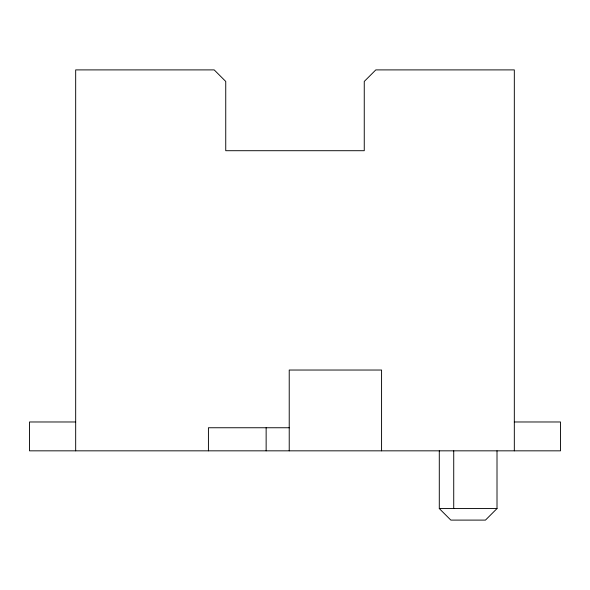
<?xml version="1.0" encoding="UTF-8"?>
<svg xmlns="http://www.w3.org/2000/svg" width="590" height="590" viewBox="0 0 590 590"><rect width="100%" height="100%" fill="white"/><g stroke="black" fill="none" stroke-linecap="round" stroke-linejoin="round"><path stroke-width="0.89" d="M497.009 450.834L497.009 508.558L485.467 520.1L450.834 520.1L439.292 508.558L439.292 450.834M75.675 421.975L29.5 421.975L29.5 450.834L560.5 450.834L560.5 421.975L514.325 421.975M289.476 427.75L208.425 427.75L208.425 450.834M439.292 508.558L497.009 508.558M514.325 450.834L514.325 69.9L375.808 69.9L364.259 81.442L364.259 150.708L225.741 150.708L225.741 81.442L214.192 69.9L75.675 69.9L75.675 450.834M453.725 450.834L453.725 508.558M381.575 450.834L381.575 370.033L289.225 370.033L289.225 450.834M266.142 427.75L266.142 450.834"/></g></svg>
